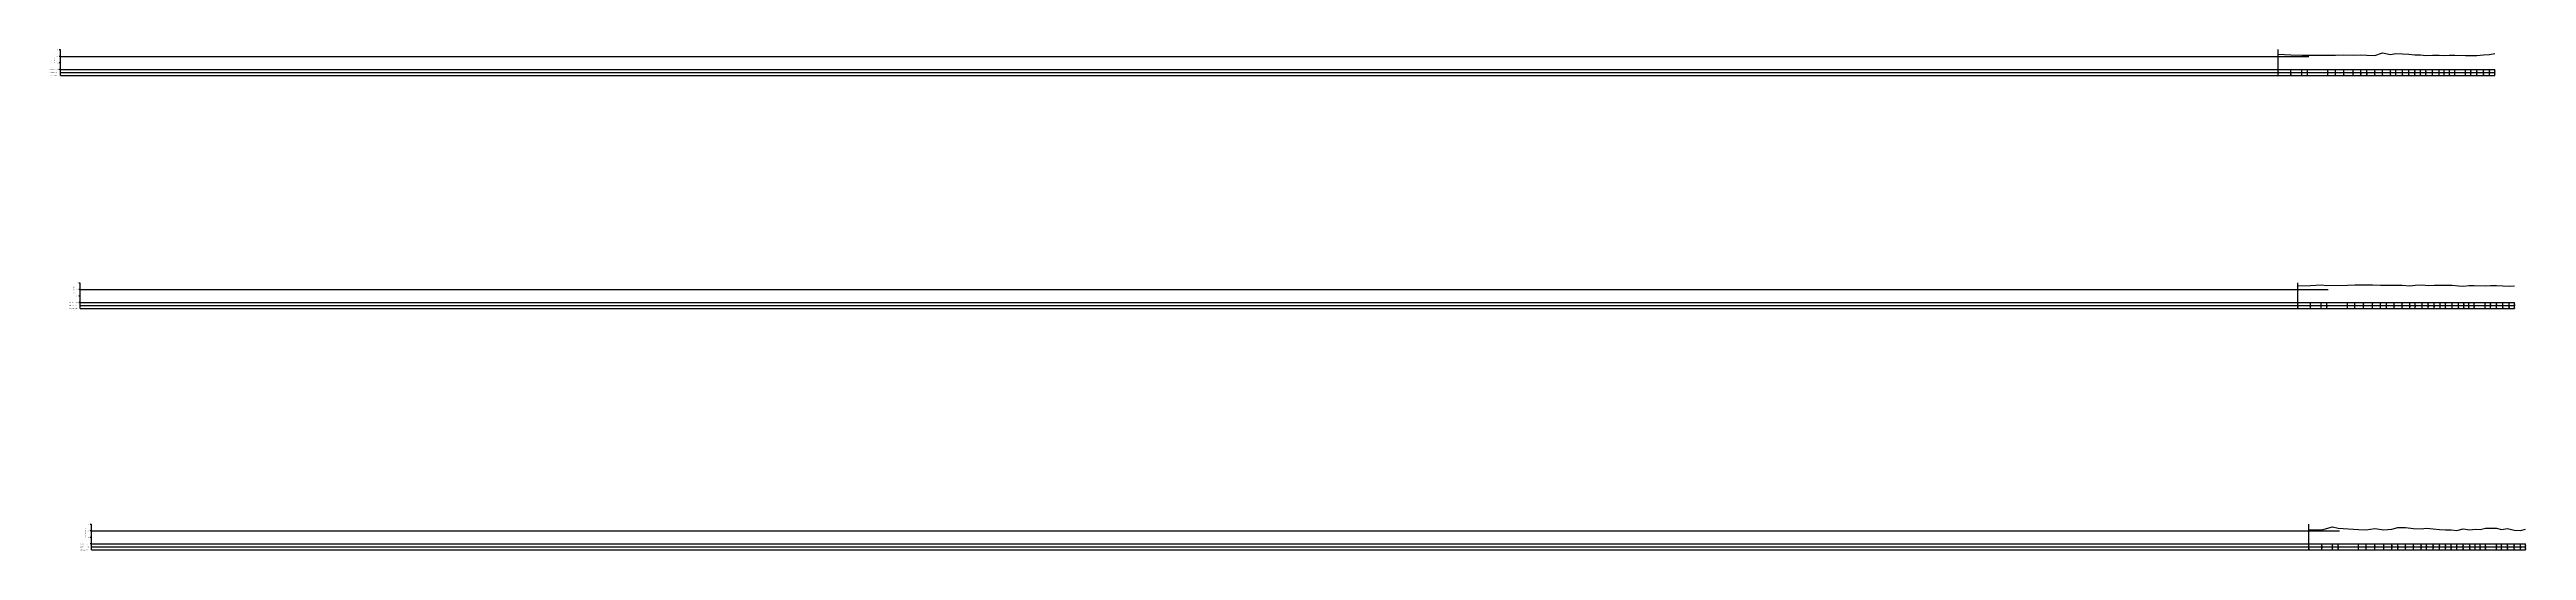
# Model space of a CAD drawing. Header units: metres. Extents: x -148477 to 168932, y -55673 to -2736.
# Drawn here: x 15510 to 17407, y -16000 to -15617 of the extents above; entities that cross this region are included whole.
import ezdxf

# ---------------------------------------------------------------- set-up
doc = ezdxf.new("R2010")
doc.units = ezdxf.units.M
doc.styles.add('liza', font='times.ttf', dxfattribs={"height": 2})

msp = doc.modelspace()

# ---------------------------------------------------------------- linework, layer by layer
at = {"color": 6, "linetype": 'Continuous', "lineweight": -3, "ltscale": 0.5}
for p, q in [((15518.2257, -15617.003), (15517.2257, -15617.003)), ((15518.2257, -15636.503), (15518.2257, -15617.003)), ((15518.2257, -15622.003), (15517.2257, -15622.003)), ((15518.2257, -15627.003), (15517.2257, -15627.003)), ((15518.2257, -15632.003), (15517.2257, -15632.003)), ((15518.2257, -15618.003), (15517.7257, -15618.003)), ((15518.2257, -15619.003), (15517.7257, -15619.003)), ((15518.2257, -15620.003), (15517.7257, -15620.003)), ((15518.2257, -15621.003), (15517.7257, -15621.003)), ((15518.2257, -15623.003), (15517.7257, -15623.003)), ((15518.2257, -15624.003), (15517.7257, -15624.003)), ((15518.2257, -15625.003), (15517.7257, -15625.003)), ((15518.2257, -15626.003), (15517.7257, -15626.003)), ((15518.2257, -15628.003), (15517.7257, -15628.003)), ((15518.2257, -15629.003), (15517.7257, -15629.003)), ((15518.2257, -15630.003), (15517.7257, -15630.003)), ((15518.2257, -15631.003), (15517.7257, -15631.003)), ((15518.2257, -15632.003), (17383.2257, -15632.003)), ((15518.2257, -15634.253), (17383.2257, -15634.253)), ((15518.2257, -15636.503), (17383.2257, -15636.503)), ((17217.2257, -15636.503), (17217.2257, -15632.003)), ((17227.0257, -15636.503), (17227.0257, -15632.003)), ((17235.2257, -15636.503), (17235.2257, -15632.003)), ((17239.6257, -15636.503), (17239.6257, -15632.003)), ((17255.2257, -15636.503), (17255.2257, -15632.003)), ((17261.0257, -15636.503), (17261.0257, -15632.003)), ((17267.6257, -15636.503), (17267.6257, -15632.003)), ((17274.6257, -15636.503), (17274.6257, -15632.003)), ((17280.6257, -15636.503), (17280.6257, -15632.003)), ((17285.2257, -15636.503), (17285.2257, -15632.003)), ((17291.2257, -15636.503), (17291.2257, -15632.003)), ((17297.2257, -15636.503), (17297.2257, -15632.003)), ((17303.2257, -15636.503), (17303.2257, -15632.003)), ((17307.2257, -15636.503), (17307.2257, -15632.003)), ((17312.4257, -15636.503), (17312.4257, -15632.003)), ((17317.2257, -15636.503), (17317.2257, -15632.003)), ((17321.8257, -15636.503), (17321.8257, -15632.003)), ((17326.2257, -15636.503), (17326.2257, -15632.003)), ((17330.4257, -15636.503), (17330.4257, -15632.003)), ((17335.4257, -15636.503), (17335.4257, -15632.003)), ((17340.4257, -15636.503), (17340.4257, -15632.003)), ((17344.4257, -15636.503), (17344.4257, -15632.003)), ((17348.4257, -15636.503), (17348.4257, -15632.003)), ((17352.4257, -15636.503), (17352.4257, -15632.003)), ((17360.8257, -15636.503), (17360.8257, -15632.003)), ((17364.8257, -15636.503), (17364.8257, -15632.003)), ((17369.4257, -15636.503), (17369.4257, -15632.003)), ((17374.4257, -15636.503), (17374.4257, -15632.003)), ((17379.2257, -15636.503), (17379.2257, -15632.003)), ((17383.2257, -15636.503), (17383.2257, -15632.003)), ((15533.1943, -15795.4126), (15532.1943, -15795.4126)), ((15533.1943, -15800.4126), (15532.1943, -15800.4126)), ((15533.1943, -15805.4126), (15532.1943, -15805.4126)), ((15533.1943, -15796.4126), (15532.6943, -15796.4126)), ((15533.1943, -15797.4126), (15532.6943, -15797.4126)), ((15533.1943, -15798.4126), (15532.6943, -15798.4126)), ((15533.1943, -15799.4126), (15532.6943, -15799.4126)), ((15533.1943, -15801.4126), (15532.6943, -15801.4126)), ((15533.1943, -15802.4126), (15532.6943, -15802.4126)), ((15533.1943, -15803.4126), (15532.6943, -15803.4126)), ((15533.1943, -15804.4126), (15532.6943, -15804.4126)), ((15533.1943, -15806.4126), (15532.6943, -15806.4126)), ((15533.1943, -15807.4126), (15532.6943, -15807.4126)), ((15533.1943, -15814.9126), (15533.1943, -15795.4126)), ((15533.1943, -15810.4126), (15532.1943, -15810.4126)), ((15533.1943, -15808.4126), (15532.6943, -15808.4126)), ((15533.1943, -15809.4126), (15532.6943, -15809.4126)), ((15533.1943, -15810.4126), (17398.1943, -15810.4126)), ((15533.1943, -15812.6626), (17398.1943, -15812.6626)), ((15533.1943, -15814.9126), (17398.1943, -15814.9126)), ((17232.1943, -15814.9126), (17232.1943, -15810.4126)), ((17241.9943, -15814.9126), (17241.9943, -15810.4126)), ((17250.1943, -15814.9126), (17250.1943, -15810.4126)), ((17254.5943, -15814.9126), (17254.5943, -15810.4126)), ((17270.1943, -15814.9126), (17270.1943, -15810.4126)), ((17275.9943, -15814.9126), (17275.9943, -15810.4126)), ((17282.5943, -15814.9126), (17282.5943, -15810.4126)), ((17289.5943, -15814.9126), (17289.5943, -15810.4126)), ((17295.5943, -15814.9126), (17295.5943, -15810.4126)), ((17300.1943, -15814.9126), (17300.1943, -15810.4126)), ((17306.1943, -15814.9126), (17306.1943, -15810.4126)), ((17312.1943, -15814.9126), (17312.1943, -15810.4126)), ((17318.1943, -15814.9126), (17318.1943, -15810.4126)), ((17322.1943, -15814.9126), (17322.1943, -15810.4126)), ((17327.3943, -15814.9126), (17327.3943, -15810.4126)), ((17332.1943, -15814.9126), (17332.1943, -15810.4126)), ((17336.7943, -15814.9126), (17336.7943, -15810.4126)), ((17341.1943, -15814.9126), (17341.1943, -15810.4126)), ((17345.3943, -15814.9126), (17345.3943, -15810.4126)), ((17350.3943, -15814.9126), (17350.3943, -15810.4126)), ((17355.3943, -15814.9126), (17355.3943, -15810.4126)), ((17359.3943, -15814.9126), (17359.3943, -15810.4126)), ((17363.3943, -15814.9126), (17363.3943, -15810.4126)), ((17367.3943, -15814.9126), (17367.3943, -15810.4126)), ((17375.7943, -15814.9126), (17375.7943, -15810.4126)), ((17379.7943, -15814.9126), (17379.7943, -15810.4126)), ((17384.3943, -15814.9126), (17384.3943, -15810.4126)), ((17389.3943, -15814.9126), (17389.3943, -15810.4126)), ((17394.1943, -15814.9126), (17394.1943, -15810.4126)), ((17398.1943, -15814.9126), (17398.1943, -15810.4126)), ((15541.8152, -15980.1318), (15540.8152, -15980.1318)), ((15541.8152, -15985.1318), (15540.8152, -15985.1318)), ((15541.8152, -15990.1318), (15540.8152, -15990.1318)), ((15541.8152, -15995.1318), (15540.8152, -15995.1318)), ((15541.8152, -15981.1318), (15541.3152, -15981.1318)), ((15541.8152, -15982.1318), (15541.3152, -15982.1318)), ((15541.8152, -15983.1318), (15541.3152, -15983.1318)), ((15541.8152, -15984.1318), (15541.3152, -15984.1318)), ((15541.8152, -15986.1318), (15541.3152, -15986.1318)), ((15541.8152, -15987.1318), (15541.3152, -15987.1318)), ((15541.8152, -15988.1318), (15541.3152, -15988.1318)), ((15541.8152, -15989.1318), (15541.3152, -15989.1318)), ((15541.8152, -15991.1318), (15541.3152, -15991.1318)), ((15541.8152, -15992.1318), (15541.3152, -15992.1318)), ((15541.8152, -15993.1318), (15541.3152, -15993.1318)), ((15541.8152, -15994.1318), (15541.3152, -15994.1318)), ((15541.8152, -15999.6318), (15541.8152, -15980.1318)), ((15541.8152, -15995.1318), (17406.8152, -15995.1318)), ((15541.8152, -15997.3818), (17406.8152, -15997.3818)), ((17240.8152, -15999.6318), (17240.8152, -15995.1318)), ((17250.6152, -15999.6318), (17250.6152, -15995.1318)), ((17258.8152, -15999.6318), (17258.8152, -15995.1318)), ((17263.2152, -15999.6318), (17263.2152, -15995.1318)), ((17278.8152, -15999.6318), (17278.8152, -15995.1318)), ((17284.6152, -15999.6318), (17284.6152, -15995.1318)), ((17291.2152, -15999.6318), (17291.2152, -15995.1318)), ((17298.2152, -15999.6318), (17298.2152, -15995.1318)), ((17304.2152, -15999.6318), (17304.2152, -15995.1318)), ((17308.8152, -15999.6318), (17308.8152, -15995.1318)), ((17314.8152, -15999.6318), (17314.8152, -15995.1318)), ((17320.8152, -15999.6318), (17320.8152, -15995.1318)), ((17326.8152, -15999.6318), (17326.8152, -15995.1318)), ((17330.8152, -15999.6318), (17330.8152, -15995.1318)), ((17336.0152, -15999.6318), (17336.0152, -15995.1318)), ((17340.8152, -15999.6318), (17340.8152, -15995.1318)), ((17345.4152, -15999.6318), (17345.4152, -15995.1318)), ((17349.8152, -15999.6318), (17349.8152, -15995.1318)), ((17354.0152, -15999.6318), (17354.0152, -15995.1318)), ((17359.0152, -15999.6318), (17359.0152, -15995.1318)), ((17364.0152, -15999.6318), (17364.0152, -15995.1318)), ((17368.0152, -15999.6318), (17368.0152, -15995.1318)), ((17372.0152, -15999.6318), (17372.0152, -15995.1318)), ((17376.0152, -15999.6318), (17376.0152, -15995.1318)), ((17384.4152, -15999.6318), (17384.4152, -15995.1318)), ((17388.4152, -15999.6318), (17388.4152, -15995.1318)), ((17393.0152, -15999.6318), (17393.0152, -15995.1318)), ((17398.0152, -15999.6318), (17398.0152, -15995.1318)), ((17402.8152, -15999.6318), (17402.8152, -15995.1318)), ((17406.8152, -15999.6318), (17406.8152, -15995.1318)), ((15541.8152, -15999.6318), (17406.8152, -15999.6318))]:
    msp.add_line(p, q, dxfattribs=at)
at = {"color": 4, "linetype": 'Continuous', "lineweight": -3, "ltscale": 0.5}
for p, q in [((17217.2257, -15632.003), (17217.2257, -15616.7897)), ((15518.2257, -15622.003), (17240.5851, -15622.003)), ((15533.1943, -15800.4126), (17255.5536, -15800.4126)), ((17232.1943, -15810.4126), (17232.1943, -15795.1992)), ((15541.8152, -15985.1318), (17264.1746, -15985.1318)), ((17240.8152, -15995.1318), (17240.8152, -15979.9184))]:
    msp.add_line(p, q, dxfattribs=at)
at = {"color": 6, "linetype": 'Continuous', "lineweight": -3, "ltscale": 0.5}
msp.add_lwpolyline([(17217.2257, -15620.323), (17227.0257, -15620.863), (17235.2257, -15620.983), (17239.6257, -15620.903), (17255.2257, -15621.073), (17261.0257, -15621.133), (17267.6257, -15620.823), (17274.6257, -15621.023), (17280.6257, -15620.763), (17285.2257, -15620.903), (17291.2257, -15621.143), (17297.2257, -15619.273), (17303.2257, -15620.453), (17307.2257, -15619.763), (17312.4257, -15620.003), (17317.2257, -15620.233), (17321.8257, -15620.753), (17326.2257, -15620.783), (17330.4257, -15621.163), (17335.4257, -15621.023), (17340.4257, -15621.023), (17344.4257, -15621.303), (17348.4257, -15621.003), (17352.4257, -15621.003), (17360.8257, -15621.283), (17364.8257, -15621.193), (17369.4257, -15621.353), (17374.4257, -15620.823), (17379.2257, -15620.533), (17383.2257, -15619.693)], dxfattribs=at)
at = {"color": 2, "linetype": 'Continuous', "lineweight": -3, "ltscale": 0.5}
msp.add_lwpolyline([(17232.1943, -15797.6626), (17241.9943, -15797.3526), (17250.1943, -15796.6826), (17254.5943, -15797.2926), (17270.1943, -15797.1126), (17275.9943, -15796.8626), (17282.5943, -15796.6726), (17289.5943, -15796.7726), (17295.5943, -15796.9626), (17300.1943, -15796.9626), (17306.1943, -15797.1526), (17312.1943, -15797.0826), (17318.1943, -15797.5426), (17322.1943, -15797.0626), (17327.3943, -15796.9126), (17332.1943, -15797.3726), (17336.7943, -15797.0026), (17341.1943, -15796.9226), (17345.3943, -15797.0126), (17350.3943, -15797.1426), (17355.3943, -15797.4526), (17359.3943, -15797.7526), (17363.3943, -15797.3826), (17367.3943, -15797.3126), (17375.7943, -15797.6126), (17379.7943, -15797.2926), (17384.3943, -15797.3726), (17389.3943, -15797.6426), (17394.1943, -15797.9226), (17398.1943, -15797.4726)], dxfattribs=at)
at = {"color": 3, "linetype": 'Continuous', "lineweight": -3, "ltscale": 0.5}
msp.add_lwpolyline([(17240.8152, -15984.3918), (17250.6152, -15984.1818), (17258.8152, -15982.0318), (17263.2152, -15982.9218), (17278.8152, -15984.0618), (17284.6152, -15984.2218), (17291.2152, -15983.1518), (17298.2152, -15984.1818), (17304.2152, -15983.8118), (17308.8152, -15982.4318), (17314.8152, -15982.4718), (17320.8152, -15983.2318), (17326.8152, -15983.5318), (17330.8152, -15983.1418), (17336.0152, -15983.6318), (17340.8152, -15984.0018), (17345.4152, -15984.4018), (17349.8152, -15984.2718), (17354.0152, -15984.8218), (17359.0152, -15983.4518), (17364.0152, -15984.3518), (17368.0152, -15983.7418), (17372.0152, -15984.1418), (17376.0152, -15983.0118), (17384.4152, -15983.0118), (17388.4152, -15984.1618), (17393.0152, -15983.2718), (17398.0152, -15984.4318), (17402.8152, -15984.8318), (17406.8152, -15983.7718)], dxfattribs=at)

# ---------------------------------------------------------------- texts
at = {"color": 6, "linetype": 'Continuous', "lineweight": -3, "ltscale": 0.5, "char_height": 0.5, "attachment_point": 1, "style": 'liza'}
for s, insert, width in [('5.00', (15515.2257, -15616.753), 2), ('DATUM AT -10.00 (m)', (15509.7257, -15631.753), 7.5), ('EXISTING R.L. (m)', (15509.7257, -15634.003), 7.5), ('DISTANCE IN (m)', (15509.7257, -15636.253), 7.5), ('-5.00', (15515.2257, -15626.753), 2), ('0.00', (15515.2257, -15621.753), 2), ('-5.00', (15530.1943, -15805.1626), 2), ('0.00', (15530.1943, -15800.1626), 2), ('5.00', (15530.1943, -15795.1626), 2), ('DATUM AT -10.00 (m)', (15524.6943, -15810.1626), 7.5), ('EXISTING R.L. (m)', (15524.6943, -15812.4126), 7.5), ('DISTANCE IN (m)', (15524.6943, -15814.6626), 7.5), ('DATUM AT -10.00 (m)', (15533.3152, -15994.8818), 7.5), ('EXISTING R.L. (m)', (15533.3152, -15997.1318), 7.5), ('-5.00', (15538.8152, -15989.8818), 2), ('0.00', (15538.8152, -15984.8818), 2), ('5.00', (15538.8152, -15979.8818), 2), ('DISTANCE IN (m)', (15533.3152, -15999.3818), 7.5)]:
    msp.add_mtext(s, dxfattribs=dict(at, insert=insert, width=width))
at = {"color": 6, "linetype": 'Continuous', "lineweight": -3, "ltscale": 0.5, "char_height": 0.5, "attachment_point": 1, "rotation": 90, "style": 'liza'}
for s, insert, width in [('ELEVATION (m PWD)', (15513.2257, -15627.003), 10), ('1.68', (17217.3257, -15634.153), 2.15), ('1694.00', (17217.3257, -15636.403), 2.15), ('1703.80', (17227.1257, -15636.403), 2.15), ('1.14', (17227.1257, -15634.153), 2.15), ('1.02', (17235.3257, -15634.153), 2.15), ('1712.00', (17235.3257, -15636.403), 2.15), ('1.10', (17239.7257, -15634.153), 2.15), ('1716.40', (17239.7257, -15636.403), 2.15), ('0.93', (17255.3257, -15634.153), 2.15), ('1732.00', (17255.3257, -15636.403), 2.15), ('0.87', (17261.1257, -15634.153), 2.15), ('1737.80', (17261.1257, -15636.403), 2.15), ('1.18', (17267.7257, -15634.153), 2.15), ('1744.40', (17267.7257, -15636.403), 2.15), ('0.98', (17274.7257, -15634.153), 2.15), ('1751.40', (17274.7257, -15636.403), 2.15), ('1757.40', (17280.7257, -15636.403), 2.15), ('1.24', (17280.7257, -15634.153), 2.15), ('1.10', (17285.3257, -15634.153), 2.15), ('1762.00', (17285.3257, -15636.403), 2.15), ('0.86', (17291.3257, -15634.153), 2.15), ('1768.00', (17291.3257, -15636.403), 2.15), ('1774.00', (17297.3257, -15636.403), 2.15), ('2.73', (17297.3257, -15634.153), 2.15), ('1780.00', (17303.3257, -15636.403), 2.15), ('1.55', (17303.3257, -15634.153), 2.15), ('1784.00', (17307.3257, -15636.403), 2.15), ('2.24', (17307.3257, -15634.153), 2.15), ('2.00', (17312.5257, -15634.153), 2.15), ('1789.20', (17312.5257, -15636.403), 2.15), ('1794.00', (17317.3257, -15636.403), 2.15), ('1.77', (17317.3257, -15634.153), 2.15), ('1798.60', (17321.9257, -15636.403), 2.15), ('1.25', (17321.9257, -15634.153), 2.15), ('1803.00', (17326.3257, -15636.403), 2.15), ('1.22', (17326.3257, -15634.153), 2.15), ('0.84', (17330.5257, -15634.153), 2.15), ('1807.20', (17330.5257, -15636.403), 2.15), ('0.98', (17335.5257, -15634.153), 2.15), ('1812.20', (17335.5257, -15636.403), 2.15), ('0.98', (17340.5257, -15634.153), 2.15), ('1817.20', (17340.5257, -15636.403), 2.15), ('0.70', (17344.5257, -15634.153), 2.15), ('1821.20', (17344.5257, -15636.403), 2.15), ('1.00', (17348.5257, -15634.153), 2.15), ('1825.20', (17348.5257, -15636.403), 2.15), ('1.00', (17352.5257, -15634.153), 2.15), ('1829.20', (17352.5257, -15636.403), 2.15), ('0.72', (17360.9257, -15634.153), 2.15), ('1837.60', (17360.9257, -15636.403), 2.15), ('0.81', (17364.9257, -15634.153), 2.15), ('1841.60', (17364.9257, -15636.403), 2.15), ('0.65', (17369.5257, -15634.153), 2.15), ('1846.20', (17369.5257, -15636.403), 2.15), ('1.18', (17374.5257, -15634.153), 2.15), ('1851.20', (17374.5257, -15636.403), 2.15), ('1856.00', (17379.3257, -15636.403), 2.15), ('1.47', (17379.3257, -15634.153), 2.15), ('1860.00', (17383.3257, -15636.403), 2.15), ('2.31', (17383.3257, -15634.153), 2.15), ('ELEVATION (m PWD)', (15528.1943, -15805.4126), 10), ('1694.00', (17232.2943, -15814.8126), 2.15), ('2.75', (17232.2943, -15812.5626), 2.15), ('3.06', (17242.0943, -15812.5626), 2.15), ('1703.80', (17242.0943, -15814.8126), 2.15), ('1712.00', (17250.2943, -15814.8126), 2.15), ('3.73', (17250.2943, -15812.5626), 2.15), ('1716.40', (17254.6943, -15814.8126), 2.15), ('3.12', (17254.6943, -15812.5626), 2.15), ('3.30', (17270.2943, -15812.5626), 2.15), ('1732.00', (17270.2943, -15814.8126), 2.15), ('1737.80', (17276.0943, -15814.8126), 2.15), ('3.55', (17276.0943, -15812.5626), 2.15), ('1744.40', (17282.6943, -15814.8126), 2.15), ('3.74', (17282.6943, -15812.5626), 2.15), ('1751.40', (17289.6943, -15814.8126), 2.15), ('3.64', (17289.6943, -15812.5626), 2.15), ('1757.40', (17295.6943, -15814.8126), 2.15), ('3.45', (17295.6943, -15812.5626), 2.15), ('1762.00', (17300.2943, -15814.8126), 2.15), ('3.45', (17300.2943, -15812.5626), 2.15), ('1768.00', (17306.2943, -15814.8126), 2.15), ('3.26', (17306.2943, -15812.5626), 2.15), ('1774.00', (17312.2943, -15814.8126), 2.15), ('3.33', (17312.2943, -15812.5626), 2.15), ('2.87', (17318.2943, -15812.5626), 2.15), ('1780.00', (17318.2943, -15814.8126), 2.15), ('1784.00', (17322.2943, -15814.8126), 2.15), ('3.35', (17322.2943, -15812.5626), 2.15), ('3.50', (17327.4943, -15812.5626), 2.15), ('1789.20', (17327.4943, -15814.8126), 2.15), ('3.04', (17332.2943, -15812.5626), 2.15), ('1794.00', (17332.2943, -15814.8126), 2.15), ('1798.60', (17336.8943, -15814.8126), 2.15), ('3.41', (17336.8943, -15812.5626), 2.15), ('1803.00', (17341.2943, -15814.8126), 2.15), ('3.49', (17341.2943, -15812.5626), 2.15), ('3.40', (17345.4943, -15812.5626), 2.15), ('1807.20', (17345.4943, -15814.8126), 2.15), ('1812.20', (17350.4943, -15814.8126), 2.15), ('3.27', (17350.4943, -15812.5626), 2.15), ('1817.20', (17355.4943, -15814.8126), 2.15), ('2.96', (17355.4943, -15812.5626), 2.15), ('1821.20', (17359.4943, -15814.8126), 2.15), ('2.66', (17359.4943, -15812.5626), 2.15), ('3.03', (17363.4943, -15812.5626), 2.15), ('1825.20', (17363.4943, -15814.8126), 2.15), ('3.10', (17367.4943, -15812.5626), 2.15), ('1829.20', (17367.4943, -15814.8126), 2.15), ('2.80', (17375.8943, -15812.5626), 2.15), ('1837.60', (17375.8943, -15814.8126), 2.15), ('1841.60', (17379.8943, -15814.8126), 2.15), ('3.12', (17379.8943, -15812.5626), 2.15), ('3.04', (17384.4943, -15812.5626), 2.15), ('1846.20', (17384.4943, -15814.8126), 2.15), ('1851.20', (17389.4943, -15814.8126), 2.15), ('2.77', (17389.4943, -15812.5626), 2.15), ('1856.00', (17394.2943, -15814.8126), 2.15), ('2.49', (17394.2943, -15812.5626), 2.15), ('1860.00', (17398.2943, -15814.8126), 2.15), ('2.94', (17398.2943, -15812.5626), 2.15), ('ELEVATION (m PWD)', (15536.8152, -15990.1318), 10), ('0.74', (17240.9152, -15997.2818), 2.15), ('1694.00', (17240.9152, -15999.5318), 2.15), ('0.95', (17250.7152, -15997.2818), 2.15), ('1703.80', (17250.7152, -15999.5318), 2.15), ('3.10', (17258.9152, -15997.2818), 2.15), ('1712.00', (17258.9152, -15999.5318), 2.15), ('1716.40', (17263.3152, -15999.5318), 2.15), ('2.21', (17263.3152, -15997.2818), 2.15), ('1.07', (17278.9152, -15997.2818), 2.15), ('1732.00', (17278.9152, -15999.5318), 2.15), ('0.91', (17284.7152, -15997.2818), 2.15), ('1737.80', (17284.7152, -15999.5318), 2.15), ('1.98', (17291.3152, -15997.2818), 2.15), ('1744.40', (17291.3152, -15999.5318), 2.15), ('0.95', (17298.3152, -15997.2818), 2.15), ('1751.40', (17298.3152, -15999.5318), 2.15), ('1757.40', (17304.3152, -15999.5318), 2.15), ('1.32', (17304.3152, -15997.2818), 2.15), ('2.70', (17308.9152, -15997.2818), 2.15), ('1762.00', (17308.9152, -15999.5318), 2.15), ('1768.00', (17314.9152, -15999.5318), 2.15), ('2.66', (17314.9152, -15997.2818), 2.15), ('1.90', (17320.9152, -15997.2818), 2.15), ('1774.00', (17320.9152, -15999.5318), 2.15), ('1.60', (17326.9152, -15997.2818), 2.15), ('1780.00', (17326.9152, -15999.5318), 2.15), ('1784.00', (17330.9152, -15999.5318), 2.15), ('1.99', (17330.9152, -15997.2818), 2.15), ('1.50', (17336.1152, -15997.2818), 2.15), ('1789.20', (17336.1152, -15999.5318), 2.15), ('1794.00', (17340.9152, -15999.5318), 2.15), ('1.13', (17340.9152, -15997.2818), 2.15), ('0.73', (17345.5152, -15997.2818), 2.15), ('1798.60', (17345.5152, -15999.5318), 2.15), ('0.86', (17349.9152, -15997.2818), 2.15), ('1803.00', (17349.9152, -15999.5318), 2.15), ('0.31', (17354.1152, -15997.2818), 2.15), ('1807.20', (17354.1152, -15999.5318), 2.15), ('1.68', (17359.1152, -15997.2818), 2.15), ('1812.20', (17359.1152, -15999.5318), 2.15), ('0.78', (17364.1152, -15997.2818), 2.15), ('1817.20', (17364.1152, -15999.5318), 2.15), ('1821.20', (17368.1152, -15999.5318), 2.15), ('1.39', (17368.1152, -15997.2818), 2.15), ('0.99', (17372.1152, -15997.2818), 2.15), ('1825.20', (17372.1152, -15999.5318), 2.15), ('1829.20', (17376.1152, -15999.5318), 2.15), ('2.12', (17376.1152, -15997.2818), 2.15), ('1837.60', (17384.5152, -15999.5318), 2.15), ('2.12', (17384.5152, -15997.2818), 2.15), ('0.97', (17388.5152, -15997.2818), 2.15), ('1841.60', (17388.5152, -15999.5318), 2.15), ('1.86', (17393.1152, -15997.2818), 2.15), ('1846.20', (17393.1152, -15999.5318), 2.15), ('0.70', (17398.1152, -15997.2818), 2.15), ('1851.20', (17398.1152, -15999.5318), 2.15), ('0.30', (17402.9152, -15997.2818), 2.15), ('1856.00', (17402.9152, -15999.5318), 2.15), ('1860.00', (17406.9152, -15999.5318), 2.15), ('1.36', (17406.9152, -15997.2818), 2.15)]:
    msp.add_mtext(s, dxfattribs=dict(at, insert=insert, width=width))

doc.saveas('drawing.dxf')
